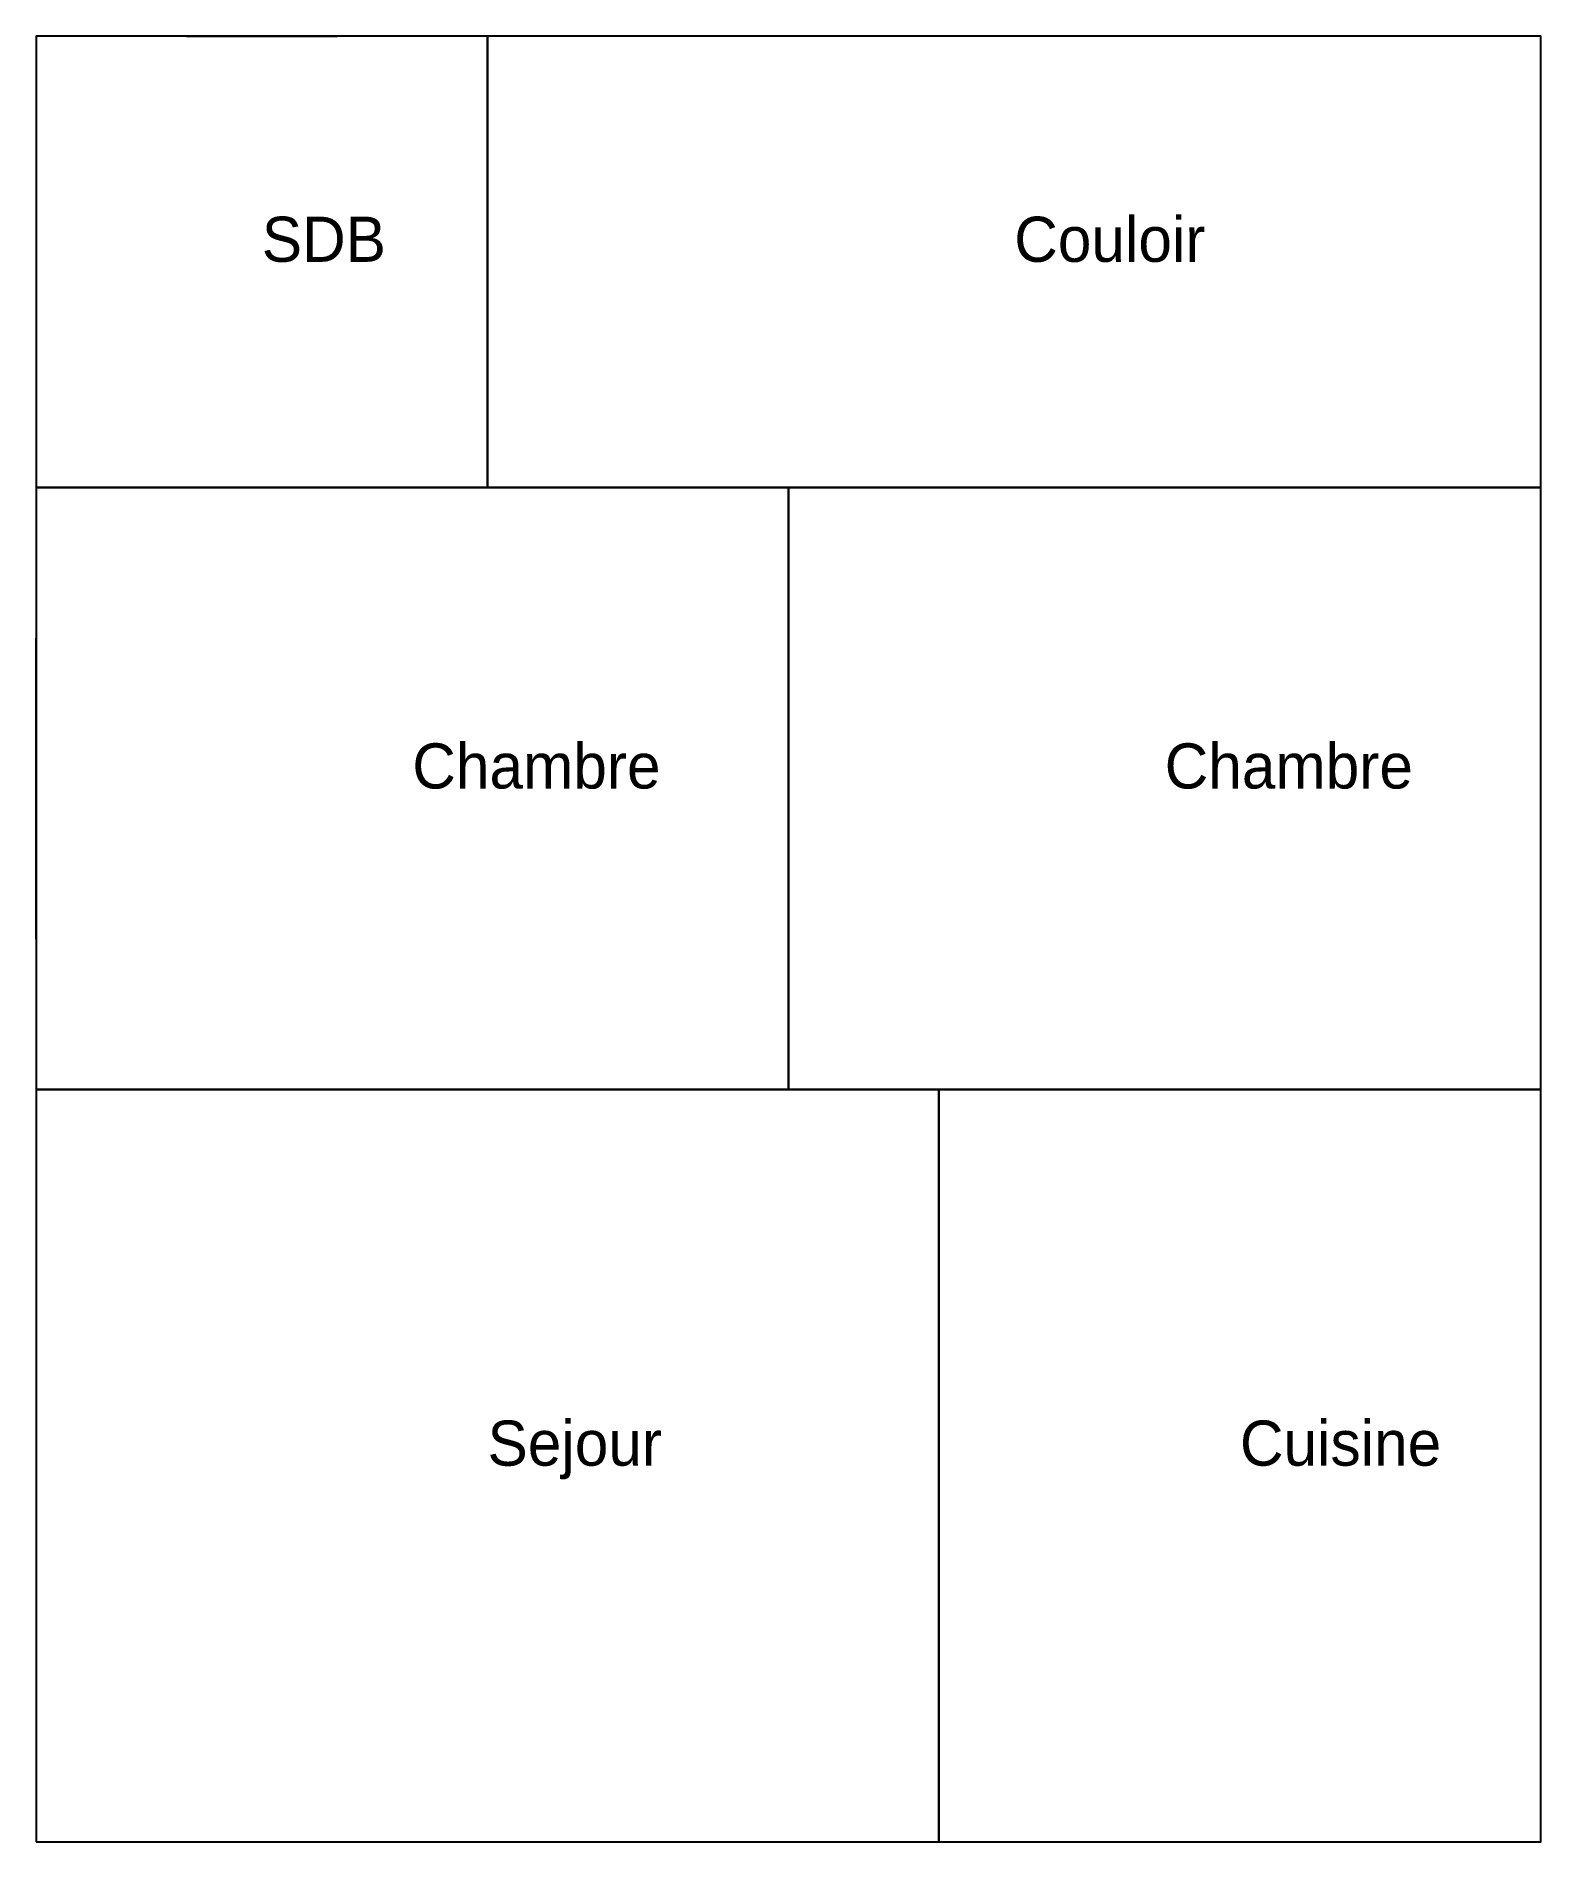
# Model space of a CAD drawing. Header units: metres. Extents: x 0 to 10, y 0 to 12.
import ezdxf

# ---------------------------------------------------------------- set-up
doc = ezdxf.new("R2010")
doc.units = ezdxf.units.M
for name, color, linetype in [('CHAMBRE', 7, 'Continuous'), ('COULOIR', 7, 'Continuous'), ('CUISINE', 7, 'Continuous'), ('FENETRE', 7, 'Continuous'), ('SDB', 7, 'Continuous'), ('SEJOUR', 7, 'Continuous')]:
    doc.layers.add(name, color=color, linetype=linetype)

msp = doc.modelspace()

# ---------------------------------------------------------------- linework, layer by layer
at = {"layer": 'CHAMBRE'}
for points in [[(0, 5), (5, 5), (5, 9), (0, 9)], [(5, 5), (10, 5), (10, 9), (5, 9)]]:
    msp.add_lwpolyline(points, close=True, dxfattribs=at)
at = {"layer": 'COULOIR'}
msp.add_lwpolyline([(3, 9), (10, 9), (10, 12), (3, 12)], close=True, dxfattribs=at)
at = {"layer": 'CUISINE'}
msp.add_lwpolyline([(6, 0), (10, 0), (10, 5), (6, 5)], close=True, dxfattribs=at)
at = {"layer": 'FENETRE'}
for p, q in [((1, 12), (2, 12)), ((0, 6), (0, 8)), ((10, 6), (10, 8)), ((10, 1), (10, 3.5)), ((1, 0), (3, 0))]:
    msp.add_line(p, q, dxfattribs=at)
at = {"layer": 'SDB'}
msp.add_lwpolyline([(0, 9), (3, 9), (3, 12), (0, 12)], close=True, dxfattribs=at)
at = {"layer": 'SEJOUR'}
msp.add_lwpolyline([(0, 0), (6, 0), (6, 5), (0, 5)], close=True, dxfattribs=at)

# ---------------------------------------------------------------- texts
at = {"layer": 'TEXTE'}
for s, p in [('SDB', (1.5, 10.5)), ('Couloir', (6.5, 10.5)), ('Chambre', (2.5, 7)), ('Chambre', (7.5, 7)), ('Sejour', (3, 2.5)), ('Cuisine', (8, 2.5))]:
    msp.add_text(s, height=0.3, dxfattribs=at).set_placement(p)

doc.saveas('drawing.dxf')
